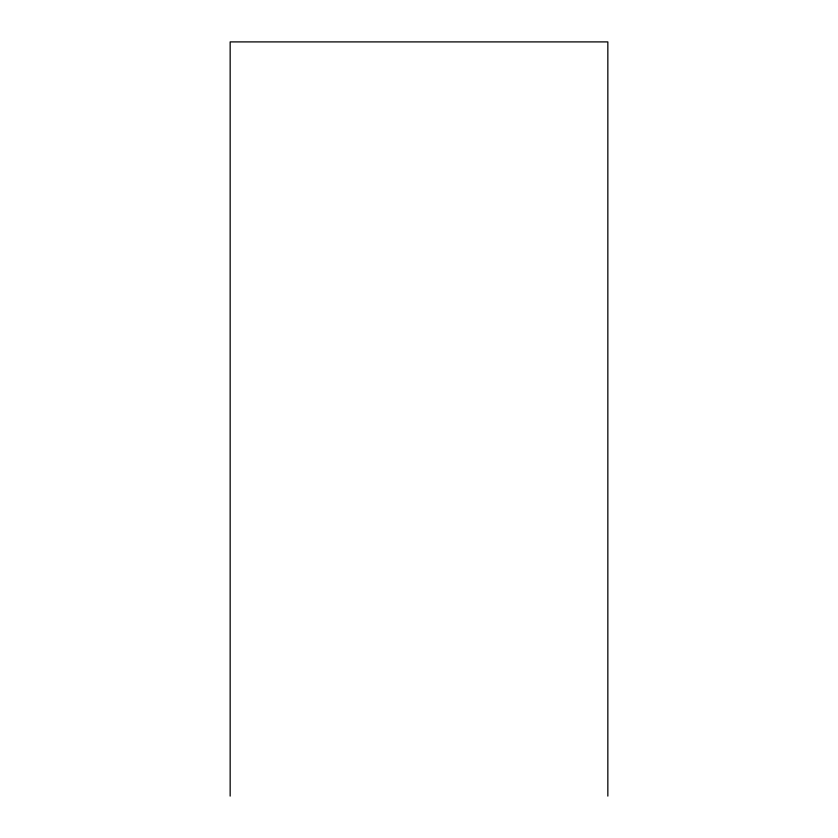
<?xml version="1.0" encoding="UTF-8"?>
<svg xmlns="http://www.w3.org/2000/svg" width="838" height="838" viewBox="0 0 838 838"><rect width="100%" height="100%" fill="white"/><g stroke="black" fill="none" stroke-linecap="round" stroke-linejoin="round"><path stroke-width="1.26" d="M607.843 796.1L607.843 41.9L230.157 41.9L230.157 796.1"/></g></svg>
